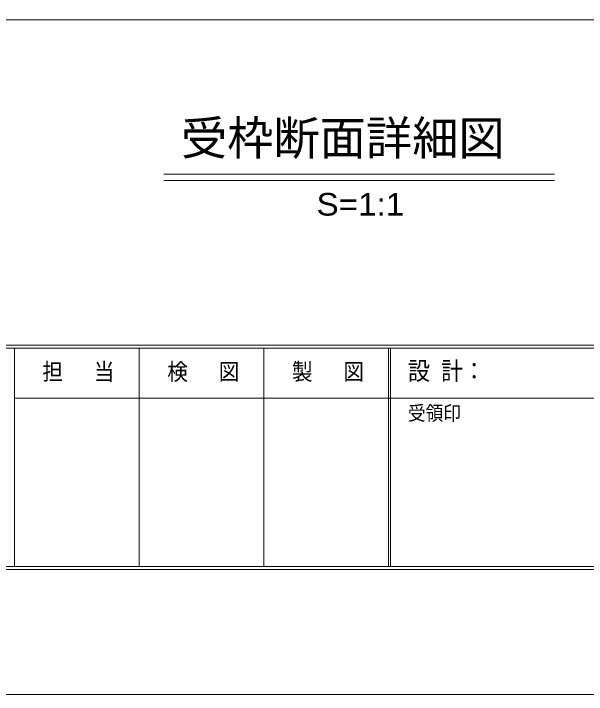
# Model space of a CAD drawing. Units: millimetres, scale not verified. Extents: x -1050 to 1050, y -742 to 742.
# Drawn here: x 115.9 to 345.6, y -742.5 to -469.7 of the extents above; entities that cross this region are included whole.
import ezdxf
from ezdxf.enums import TextEntityAlignment as Align

# ---------------------------------------------------------------- set-up
doc = ezdxf.new("R2010")
doc.units = ezdxf.units.MM
doc.header["$LTSCALE"] = 5
for name, color, linetype, lineweight in [('0-0_7-図\u3000枠', 4, 'Continuous', 9), ('0-1_寸法注釈', 2, 'Continuous', 9), ('0-4_DEFPOINTS', 134, 'Continuous', 9)]:
    doc.layers.add(name, color=color, linetype=linetype, lineweight=lineweight)
doc.styles.add('HG丸ｺﾞｼｯｸM-PRO', font='')
doc.styles.add('ＭＳ ゴシック', font='')
doc.styles.get('HG丸ｺﾞｼｯｸM-PRO').set_extended_font_data('HG丸ｺﾞｼｯｸM-PRO')
doc.styles.get('ＭＳ ゴシック').set_extended_font_data('MS Gothic')

msp = doc.modelspace()

# ---------------------------------------------------------------- linework, layer by layer
at = {"layer": '0-0_7-図\u3000枠'}
for p, q in [((998.75, -602.5), (-973.75, -602.5)), ((998.75, -603.75), (-973.75, -603.75)), ((116.25, -691.25), (116.25, -603.75)), ((166.25, -691.25), (166.25, -603.75)), ((216.25, -691.25), (216.25, -603.75)), ((266.25, -691.25), (266.25, -603.75)), ((267, -691.25), (267, -603.75)), ((640.5, -623.75), (116.25, -623.75)), ((1000, -692.5), (-975, -692.5)), ((998.75, -691.25), (-973.75, -691.25))]:
    msp.add_line(p, q, dxfattribs=at)
at = {"layer": '0-1_寸法注釈'}
for p, q in [((402.318, -472.197), (68.705, -472.197)), ((176.093, -534.048), (332.805, -534.048)), ((176.093, -536.548), (332.805, -536.548))]:
    msp.add_line(p, q, dxfattribs=at)
at = {"layer": '0-4_DEFPOINTS'}
msp.add_lwpolyline([(-1050, -742.5), (-1050, 742.5), (1050, 742.5), (1050, -742.5)], close=True, dxfattribs=at)

# ---------------------------------------------------------------- texts
at = {"layer": '0-0_7-図\u3000枠', "color": 5, "style": 'ＭＳ ゴシック', "width": 0.9}
for s, height, p in [('設 計：', 7.216, (274.038, -618.654)), ('担   当', 6.735, (127.433, -618.562)), ('検   図', 6.735, (177.517, -618.562)), ('製   図', 6.735, (227.517, -618.562)), ('受領印', 5.773, (274.038, -634.42))]:
    msp.add_text(s, height=height, dxfattribs=at).set_placement(p, align=Align.BOTTOM_LEFT)
at = {"layer": '0-1_寸法注釈', "color": 7, "style": 'HG丸ｺﾞｼｯｸM-PRO'}
msp.add_text('受枠断面詳細図', height=13.6, dxfattribs=at).set_placement((182.984, -530.423), align=Align.BOTTOM_LEFT)
at = {"layer": '0-1_寸法注釈', "color": 7, "style": 'HG丸ｺﾞｼｯｸM-PRO', "width": 1.1}
msp.add_text('S=1:1', height=9.054, dxfattribs=at).set_placement((237.374, -553.35), align=Align.BOTTOM_LEFT)

doc.saveas('drawing.dxf')
